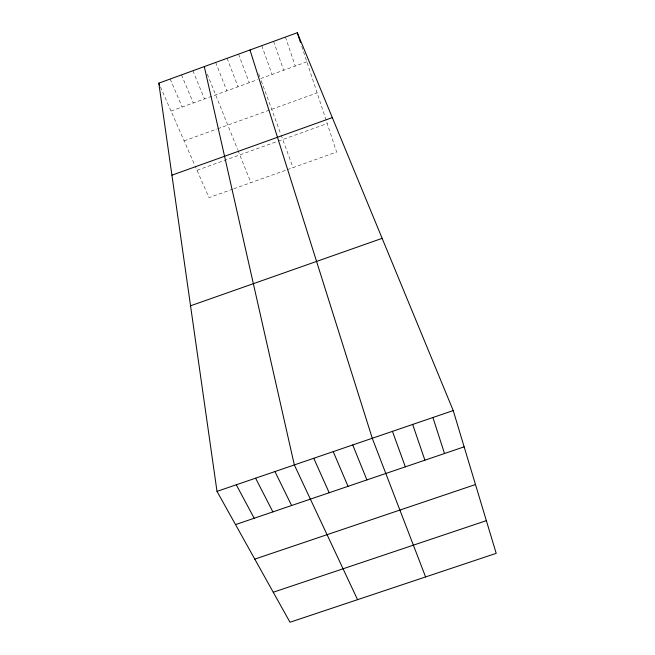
<?xml version="1.0" encoding="UTF-8"?>
<svg xmlns="http://www.w3.org/2000/svg" width="655" height="655" viewBox="0 0 655 655"><rect width="100%" height="100%" fill="white"/><g stroke="black" fill="none" stroke-linecap="round" stroke-linejoin="round"><path stroke-width="0.49" stroke-dasharray="3.27 2.46" d="M171.037 111.047L257.669 79.656M306.868 61.832L260.477 78.641L280.766 134.087M184.112 140.858L216.862 129.051M217.771 128.724L317.11 92.895M197.008 170.267L277.368 141.431M278.269 141.112L327.213 123.541M232.812 189.123L209.011 197.63L195.084 165.879M233.761 188.779L286.325 170.005M287.283 169.661L336.604 152.042L301.758 46.317M160.434 86.878L194.699 164.995M170.153 79.026L182.172 107.011M181.517 74.891L193.315 102.974M192.897 70.748L204.475 98.93M207.316 74.146L237.634 149.577M237.994 150.462L250.93 182.647M215.691 62.454L226.835 90.832M227.105 58.295L238.035 86.771M238.535 54.136L249.252 82.71M258.725 73.859L259.773 76.725M281.101 134.987L293.039 167.606M261.787 45.67L272.054 74.441M273.602 41.371L283.648 70.241M285.441 37.065L295.249 66.04"/><path stroke-width="0.98" d="M158.805 83.16L297.288 32.75L453.227 410.57L496.195 553.344L289.985 622.25L217.002 491.381L158.805 83.16L159.615 85.019M171.921 175.18L332.306 117.597M190.54 305.795L382.143 238.346M217.002 491.381L453.227 410.57M235.522 524.59L464.141 446.841M254.779 559.116L475.489 484.528M273.25 592.243L486.354 520.643M236.275 484.782L254.181 518.244M255.589 478.175L272.881 511.883M274.944 471.559L291.614 505.513M357.556 599.669L294.332 464.927L204.286 66.605M313.761 458.279L329.187 492.74M333.223 451.623L348.026 486.329M352.726 444.95L366.906 479.91M425.603 576.932L372.269 438.26L249.981 49.968M392.451 431.358L405.339 466.843M412.666 424.448L424.899 460.187M297.288 32.75L300.481 42.444M432.922 417.513L444.499 453.522"/></g></svg>
